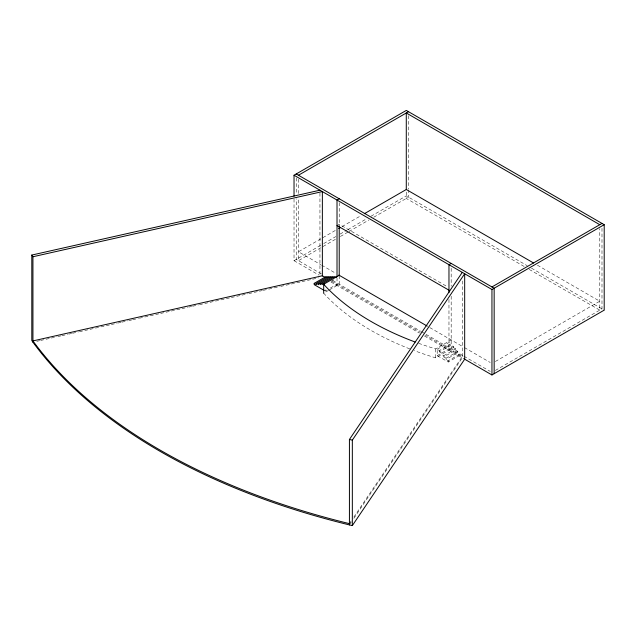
<?xml version="1.0" encoding="UTF-8"?>
<svg xmlns="http://www.w3.org/2000/svg" width="636" height="636" viewBox="0 0 636 636"><rect width="100%" height="100%" fill="white"/><g stroke="black" fill="none" stroke-linecap="round" stroke-linejoin="round"><path stroke-width="0.48" stroke-dasharray="3.18 2.39" d="M349.426 523.643L351.644 520.351M353.87 517.052L462.269 356.542L425.357 335.236M349.426 524.915L351.644 521.623M353.87 518.332L462.269 357.814L462.269 280.317M337.016 225.557L339.226 224.285L447.76 286.947M335.252 230.51L298.451 251.761L320.814 264.671M342.096 226.559L360.93 215.691M294.031 199.084L294.031 260.688L322.897 244.025M323.756 243.532L335.792 236.584M340.085 234.096L346.97 230.129M347.828 229.628L366.741 218.712M371.034 216.232L406.285 195.88L527.172 265.673M335.418 239.343L298.451 260.688L298.451 198.09M340.387 236.473L348.313 231.901M348.949 231.536L368.952 219.984M373.761 217.21L408.495 197.152L408.495 190.196M331.125 281.247L333.654 279.792M326.928 290.048L325.242 291.026L325.242 288.291M330.291 288.108L337.016 284.228M328.589 290.366L323.684 293.196A265.713 153.403 0 0 0 409.791 348.902M329.408 289.897L339.226 284.228L339.226 275.301M418.647 343.297A265.713 153.403 0 0 0 435.636 348.91L451.178 339.934M437.194 349.283L448.968 342.486L451.178 343.758L439.404 350.555L437.194 349.283L437.194 355.659L448.245 362.035L460.011 355.238L460.011 353.966L448.245 360.763L446.035 359.483L446.035 358.211L457.801 351.414L457.801 352.686L446.035 359.483M439.404 350.555L439.404 351.835L451.178 345.038L453.388 346.31L453.388 347.59L435.636 357.837A265.713 153.403 0 0 1 414.298 350.627M437.194 355.659L453.388 346.31M443.825 355.659L455.599 348.862L455.599 350.142L443.825 356.931L443.825 355.659L441.615 354.387L441.615 353.107L439.404 351.835M495.372 361.494L599.78 301.218L537.007 264.974M495.372 370.422L601.99 308.865L601.99 227.394M36.809 341.317L39.71 340.665M40.68 340.451L50.355 338.273M51.325 338.05L57.137 336.746M58.099 336.524L61.008 335.872M61.978 335.657L67.782 334.345M68.752 334.131L71.653 333.479M72.623 333.256L78.427 331.952M79.397 331.738L89.08 329.551M90.05 329.337L110.37 324.757M111.34 324.543L117.151 323.239M118.121 323.016L121.023 322.365M121.993 322.15L127.796 320.838M128.766 320.624L131.668 319.972M132.638 319.749L138.449 318.445M139.411 318.223L159.739 313.651M160.709 313.429L170.392 311.25M171.354 311.036L181.037 308.858M182.007 308.635L187.811 307.331M188.781 307.109L191.682 306.457M192.652 306.242L198.464 304.93M199.426 304.716L209.109 302.537M210.079 302.315L230.407 297.743M231.369 297.529L241.052 295.343M242.022 295.128L247.825 293.824M248.795 293.601L258.478 291.423M259.44 291.209L262.35 290.549M263.312 290.334L279.768 286.629M280.738 286.415L290.421 284.236M291.383 284.014L301.067 281.835M302.036 281.621L311.712 279.442M312.681 279.22L318.493 277.916M531.473 268.154L604.2 310.145M524.104 266.452L406.285 198.432L406.285 189.504M529.263 269.433L599.78 310.145L599.78 228.666M321.673 265.164L335.434 273.106M429.809 327.604L463.572 347.089M464.431 347.582L490.229 362.48M453.388 347.59L455.599 348.862M455.599 350.142L457.801 351.414M321.387 273.925L296.241 259.409L296.241 198.806M332.851 280.548L420.571 331.189M421.263 331.595L463.572 356.017M463.922 356.216L490.253 371.424M331.801 281.215L420.213 332.262M294.031 260.688L318.962 275.078M330.943 282.002L419.355 333.041M424.498 336.015L464.678 359.205M443.825 356.931L446.035 358.211M451.178 268.32L451.178 286.264M451.178 296.201L451.178 348.862M448.968 299.461L448.968 350.142M448.245 360.763L448.245 362.035M435.636 348.91L435.636 357.837M408.495 115.68L408.495 189.202M339.226 202.701L339.226 224.611M337.016 277.853L337.016 285.5M319.948 193.177L319.948 274.657M298.451 179.209L298.451 194.115M296.241 177.937L296.241 193.837"/><path stroke-width="0.95" d="M352.336 525.575L352.336 440.12L464.678 273.758L464.678 359.205L352.336 525.575L349.426 524.915L349.426 439.468L462.269 272.367M294.031 196.103L294.031 175.234L406.285 110.426L604.2 224.691L604.2 310.145L491.946 374.954L464.439 359.07M298.451 175.234L408.495 111.705M339.226 198.774L337.016 200.054L337.016 276.557M338.678 228.539L340.387 227.545M364.349 213.712L406.285 189.504L533.564 262.986M324.392 290.533L314.2 284.642L314.2 283.37L325.966 276.573L327.445 277.423M314.2 283.37L316.41 284.642L316.41 283.37L328.176 276.573L329.647 277.423M316.41 283.37L318.612 284.642L318.612 283.37L330.386 276.573L331.857 277.423M318.612 283.37L320.822 284.642L320.822 283.37L332.596 276.573L334.067 277.423M320.822 283.37L323.032 284.642L323.032 283.37L334.806 276.573L336.277 277.423M323.684 293.196L323.684 284.268L339.226 275.301L339.226 225.605M451.178 263.415L448.968 264.687L448.968 292.512M491.946 286.947L601.99 223.419M294.031 175.234L491.946 289.499L604.2 224.691M349.426 524.915A593.849 342.852 0 0 1 32.937 342.192L31.8 340.514L31.8 255.06L319.948 190.204M31.8 255.06L32.937 256.745L322.365 191.595L322.365 276.048M349.426 439.468L352.336 440.12M599.78 224.691L406.285 112.977L406.285 189.488M296.241 173.962L494.156 288.227L494.156 373.674M337.016 225.557L448.968 290.199M338.869 275.094L427.249 326.117M324.94 277.256L322.365 275.77L32.937 340.92A593.849 342.852 0 0 0 349.426 523.643M323.032 283.37L324.503 284.22M491.946 289.499L491.946 374.954M32.937 256.745L32.937 342.192M415.165 342.025A265.713 153.403 0 0 1 323.684 284.268"/></g></svg>
